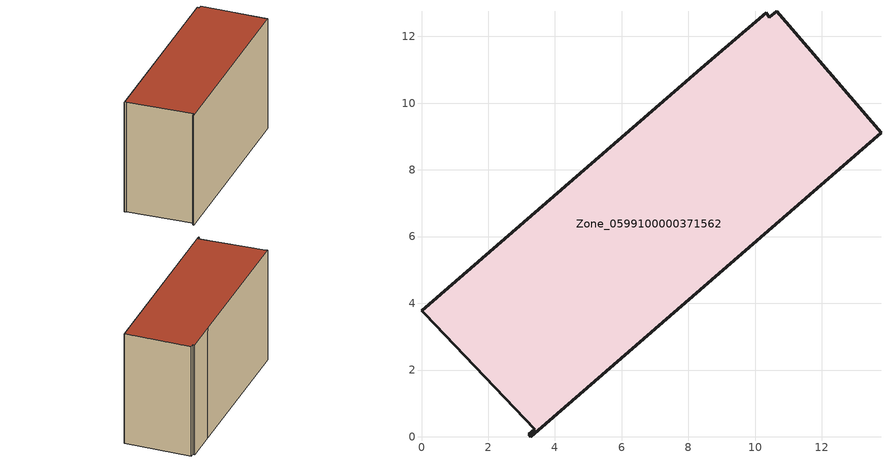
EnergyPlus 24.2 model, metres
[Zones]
Zone_0599100000371562
 floor ground (C_G): 10.33,12.71 10.42,12.58 10.64,12.75 13.77,9.11 3.27,0 3.21,0.07 3.39,0.22 0.09,3.69 0,3.78 8.48,11.13 z1.72
 wall outside (C_F): 8.48,11.13 0,3.78 0.09,3.69 3.39,0.22 3.21,0.07 3.27,0 13.77,9.11 10.64,12.75 10.42,12.58 10.33,12.71 8.48,11.13 z1.72:10.22
 roof outside (C_R): 10.42,12.58 10.33,12.71 8.48,11.13 0,3.78 0.09,3.69 3.39,0.22 3.21,0.07 3.27,0 13.77,9.11 10.64,12.75 z10.22
[BUILDING]
Pand.0599100000371562: North Axis=0; Terrain=City; Loads Convergence Tolerance Value=0.04; Temperature Convergence Tolerance Value=0.4; Solar Distribution=FullExterior; Maximum Number of Warmup Days=25; Minimum Number of Warmup Days=1
[Site:Location]
Rotterdam.The.Hague.AP_ZH_NLD Design_Conditions: Latitude=51.96; Longitude=4.45; Time Zone=1; Elevation=-4.5
[SITE:GROUNDTEMPERATURE:BUILDINGSURFACE]
18, 18, 18, 18, 18, 18, 18, 18, 18, 18, 18, 18
[MATERIAL] Thermal Absorptance=0.9; Solar Absorptance=0.7; Visible Absorptance=0.7
Name | Roughness | Thickness | Conductivity | Density | Specific Heat
G.TI.1992-2005 | MediumSmooth | 0.15 | 0.06 | 540 | 1210
F.TI.1992-2005 | Rough | 0.3 | 0.12 | 1920 | 840
R.TI.1992-2005 | MediumRough | 0.2 | 0.08 | 1500 | 1000
[CONSTRUCTION]
C_G: G.TI.1992-2005
C_F: F.TI.1992-2005
C_R: R.TI.1992-2005
[ZONE]
Zone_0599100000371562: Type=1; Multiplier=1; Ceiling Height=Autocalculate; Volume=Autocalculate; Floor Area=autocalculate; Part of Total Floor Area=Yes
[ZONEINFILTRATION:DESIGNFLOWRATE]
Infil_Zone_0599100000371562: Zone or ZoneList or Space or SpaceList=Zone_0599100000371562; Schedule=AlwaysOn; Design Flow Rate Calculation Method=Flow/Area; Flow Rate per Floor Area=0.0015; Constant Term Coefficient=1; Temperature Term Coefficient=0; Velocity Term Coefficient=0; Velocity Squared Term Coefficient=0
[HVACTEMPLATE:ZONE:IDEALLOADSAIRSYSTEM]
Zone_0599100000371562: Maximum Heating Supply Air Temperature=50; Minimum Cooling Supply Air Temperature=13; Maximum Heating Supply Air Humidity Ratio=0.0156; Minimum Cooling Supply Air Humidity Ratio=0.0077; Heating Limit=NoLimit; Cooling Limit=NoLimit; Dehumidification Control Type=ConstantSensibleHeatRatio; Cooling Sensible Heat Ratio=0.7; Dehumidification Setpoint=60; Humidification Control Type=None; Humidification Setpoint=30; Outdoor Air Method=None; Outdoor Air Flow Rate per Person=0.00944; Outdoor Air Flow Rate per Zone Floor Area=0; Outdoor Air Flow Rate per Zone=0; Demand Controlled Ventilation Type=None; Outdoor Air Economizer Type=NoEconomizer; Heat Recovery Type=None; Sensible Heat Recovery Effectiveness=0.7; Latent Heat Recovery Effectiveness=0.65
[ZONECONTROL:THERMOSTAT]
ThermostatControl_Zone_0599100000371562: Zone or ZoneList=Zone_0599100000371562; Control Type Schedule=DualSetpointControlType; Control 1=Thermostat_Zone_0599100000371562; Temperature Difference Between Cutout And Setpoint=0
[THERMOSTATSETPOINT:DUALSETPOINT]
Thermostat_Zone_0599100000371562: Heating Setpoint Temperature Schedule=HeatingSetpoint_Zone_0599100000371562; Cooling Setpoint Temperature Schedule=CoolingSetpoint_Zone_0599100000371562
[SCHEDULE:COMPACT]
HeatingSetpoint_Zone_0599100000371562: Through: 12/31, For: AllDays, Until: 24:00, 21
CoolingSetpoint_Zone_0599100000371562: Through: 12/31, For: AllDays, Until: 24:00, 24
DualSetpointControlType: Through: 12/31, For: AllDays, Until: 24:00, 4
AlwaysOn: Through: 12/31, For: AllDays, Until: 24:00, 1
